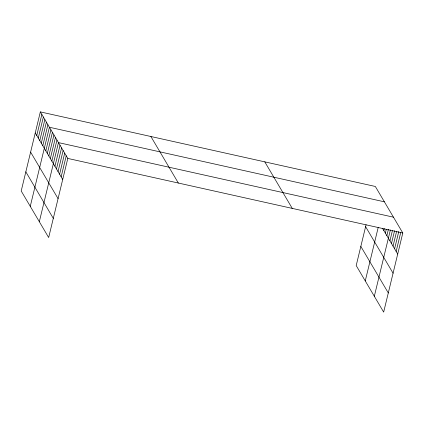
<?xml version="1.0" encoding="UTF-8"?>
<svg xmlns="http://www.w3.org/2000/svg" width="424" height="424" viewBox="0 0 424 424"><rect width="100%" height="100%" fill="white"/><g stroke="black" fill="none" stroke-linecap="round" stroke-linejoin="round"><path stroke-width="0.64" d="M40.338 111.899L21.2 191.001L48.665 237.53L67.803 158.433L40.338 111.899L375.335 186.47L402.8 232.999L383.662 312.101L356.197 265.567L366.071 224.762M36.755 135.51L41.849 114.459M38.266 138.07L43.359 117.019M39.776 140.63L44.87 119.573M41.287 143.19L46.38 122.133M42.797 145.75L47.891 124.693M30.263 206.356L49.401 127.253L384.398 201.824M45.819 150.87L50.912 129.813M47.329 153.43L52.422 132.373M48.84 155.984L53.933 134.933M50.35 158.544L55.443 137.493M51.861 161.104L56.954 140.053M39.326 221.71L58.464 142.607L393.461 217.178M54.929 166.303L60.023 145.247M56.482 168.938L61.575 147.886M58.04 171.577L63.134 150.52M59.599 174.211L64.692 153.159M61.151 176.85L66.245 155.793M365.26 280.926L378.224 227.349M383.837 230.555L384.298 228.642M385.347 233.115L386.275 229.289M386.858 235.675L388.4 229.294M374.323 296.281L390.377 229.941M389.926 240.874L392.396 230.661M391.479 243.508L394.569 230.746M393.037 246.148L396.588 231.472M394.596 248.782L398.761 231.557M396.149 251.421L400.781 232.278M67.803 158.433L402.8 232.999M382.628 228.51L397.707 254.056M365.605 226.676L393.075 273.21M360.829 246.413L388.299 292.947M264.783 161.857L292.253 208.391M150.886 136.507L178.35 183.041M35.245 132.951L62.71 179.484M30.608 152.11L58.072 198.644M25.832 171.842L53.302 218.376"/></g></svg>
